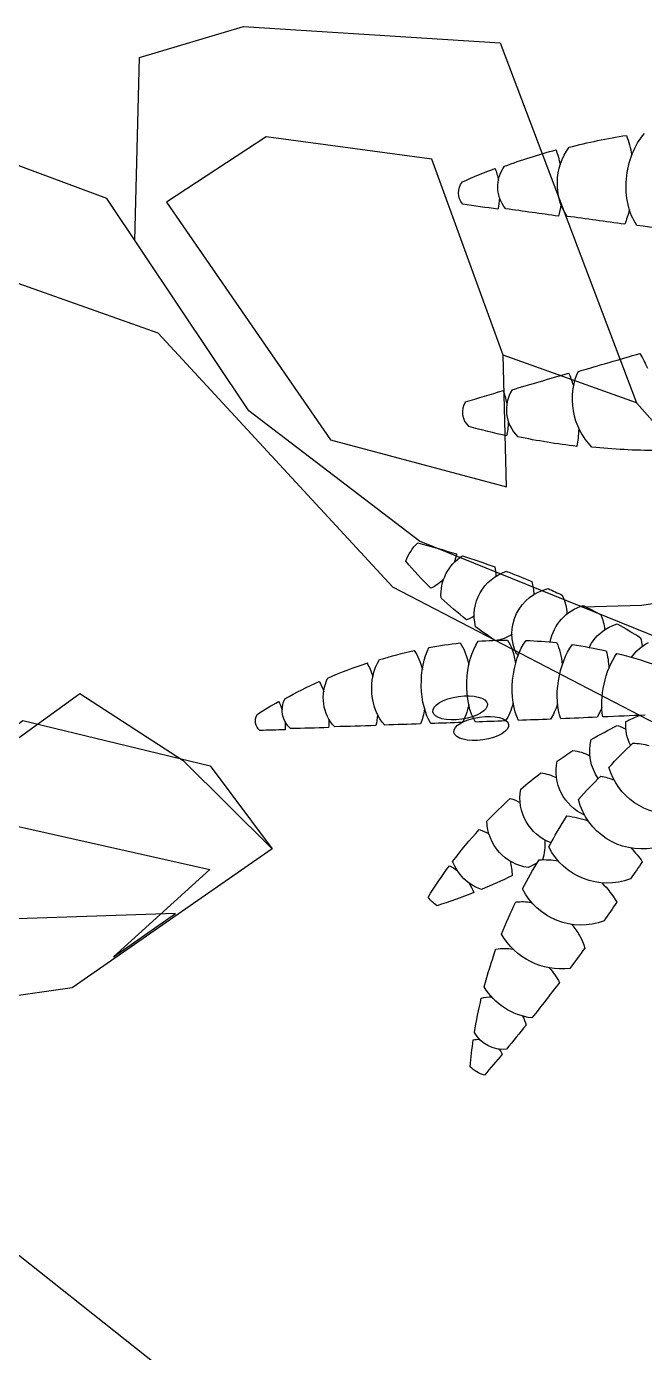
# Model space of a CAD drawing. Header units: millimetres. Extents: x -343543 to 400519, y -115663 to 104219.
# Drawn here: x -315249 to -315012, y 749 to 1256 of the extents above; entities that cross this region are included whole.
import ezdxf

# ---------------------------------------------------------------- set-up
doc = ezdxf.new("R2010")
doc.units = ezdxf.units.MM
doc.layers.get('0').update_dxf_attribs({"color": 231, "lineweight": 0})
doc.layers.add('A-PATT', color=252, linetype='Continuous', lineweight=9)
doc.layers.add('A-SYMBOLS', color=10, linetype='Continuous', lineweight=13)
doc.layers.add('XREF MAT BANG NOI THAT$0$FF-Plants', color=8, linetype='Continuous')

# ---------------------------------------------------------------- blocks, each defined once
blk = doc.blocks.new('XREF MAT BANG NOI THAT$0$YLD.Studio-03-186')
at = {"layer": 'XREF MAT BANG NOI THAT$0$FF-Plants', "color": 8}
for p, q in [((-75.84, 382.14), (-35.99, 394.04)), ((-35.99, 394.04), (62.39, 387.82)), ((62.39, 387.82), (114.56, 249.86)), ((-77.57, 312.08), (-75.84, 382.14)), ((-88.34, 328.18), (-177.77, 361.3)), ((-27.36, 351.8), (-65.55, 326.74)), ((36.17, 343.21), (-27.36, 351.8)), ((63.46, 268.22), (36.17, 343.21)), ((-33.98, 246.9), (-88.34, 328.18)), ((-65.55, 326.74), (-2.66, 235.77)), ((-68.72, 276.57), (-194.04, 321.12)), ((21.24, 179.31), (-68.72, 276.57)), ((-68.72, 276.57), (-68.72, 276.57)), ((64.85, 217.77), (63.46, 268.22)), ((114.56, 249.86), (63.46, 268.22)), ((114.56, 249.86), (148.37, 211.86)), ((31.5, 196.98), (-33.98, 246.9)), ((-2.66, 235.77), (64.85, 217.77)), ((205.52, 126.46), (31.5, 196.98)), ((171.89, 101.11), (21.24, 179.31)), ((135.39, 175.25), (116.68, 172.32)), ((116.68, 172.32), (94.01, 171.69)), ((-231.55, 10.15), (-38.51, -142.73))]:
    blk.add_line(p, q, dxfattribs=at)
blk = doc.blocks.new('XREF MAT BANG NOI THAT$0$YLD.Studio-05-32')
at = {"layer": 'XREF MAT BANG NOI THAT$0$FF-Plants', "color": 8}
for p, q in [((31.22, 53.43), (92.79, 97.72)), ((92.79, 97.72), (132.3, 72.09)), ((20.65, 49.77), (70.85, 87.38)), ((70.85, 87.38), (142.68, 70.04)), ((132.3, 72.09), (166.47, 38.23)), ((142.68, 70.04), (166.47, 38.23)), ((19.22, 9.76), (31.22, 53.43)), ((0, 0), (20.65, 49.77)), ((68.06, 47.09), (142.6, 30.32)), ((166.47, 38.23), (89.77, -14.94)), ((142.6, 30.32), (105.7, -3.05)), ((129.4, 13.56), (19.22, 9.76)), ((105.7, -3.05), (129.4, 13.56)), ((44.58, -21.49), (0, 0)), ((89.77, -14.94), (44.58, -21.49))]:
    blk.add_line(p, q, dxfattribs=at)
blk = doc.blocks.new('XREF MAT BANG NOI THAT$0$YLD.Studio-03-28')
at = {"layer": 'XREF MAT BANG NOI THAT$0$FF-Plants', "color": 8}
for centre, major_axis, ratio, start_param, end_param in [((126.93, 295.28), (154.05, 93.06), 1, 2.093129, 2.150944), ((-28.11, 370.05), (12.47, 1.38), 1, 1.147291, 1.658613), ((-720.71, 297.44), (696.05, 87.86), 1, -0.019775, -0.004764), ((-30.78, 359.39), (11.92, 3.92), 1, 0.563286, 1.731811), ((-28.13, 380.65), (7.38, 7.38), 1, 3.163446, 3.394357), ((-28.13, 380.65), (7.38, 7.38), 1, 4.211477, 4.434646), ((126.93, 295.28), (179.26, 16.06), 1, 2.620889, 2.695191), ((-720.71, 297.44), (-27.98, 701.02), 1, -1.525383, -1.508416), ((-32.66, 330.92), (24.34, 7.22), 1, 0.822084, 1.709786), ((-31.22, 367.37), (9.85, 9.85), 1, 3.076455, 3.363905), ((-31.22, 367.37), (9.85, 9.85), 1, 4.411154, 4.681391), ((126.93, 295.28), (161.17, 80.1), 1, 2.34786, 2.432422), ((-720.71, 297.44), (216.65, 667.29), 1, -1.201138, -1.176629), ((97.05, 330.83), (176.44, 17.96), 1, 3.00218, 3.084607), ((-74.88, 320.05), (12.94, 12.94), 1, 0.82062, 1.078808), ((-251.37, 199.89), (-213.13, 68.28), 1, 4.051837, 4.11859), ((-37.22, 309.64), (25.59, 7.36), 1, 0.581757, 1.74589), ((-31.83, 357.06), (23.56, 1.4), 1, 3.924663, 4.201909), ((-31.83, 357.06), (22.43, 7.35), 1, 4.620625, 4.910204), ((126.93, 295.28), (107.29, 144.5), 1, 1.995112, 2.070246), ((-69.5, 305.96), (17.74, 4.46), 1, 1.070558, 1.93711), ((-77.5, 341.06), (12.94, 12.94), 1, 4.331164, 4.559334), ((-720.71, 297.44), (-15.94, 701.4), 1, -1.561174, -1.547304), ((-167.93, 314.89), (-4.41, 4.15), 0.874189, -0.631907, 0.605204), ((-3805.39, -4820.75), (3697.77, 5097.06), 1, 0.010517, 0.012058), ((-77.5, 341.06), (12.94, 12.94), 1, 3.782735, 3.970709), ((97.05, 330.83), (174.08, 33.9), 1, 3.005163, 3.095157), ((-251.37, 199.89), (198.1, 104.13), 1, 0.044622, 0.102098), ((-39.65, 292.82), (24.2, 6.68), 1, 0.349234, 1.81552), ((-35.33, 339.62), (17.75, 17.75), 1, 3.237126, 3.475194), ((-35.33, 339.62), (24.87, 3.43), 1, -1.440259, -1.02539), ((-17.16, 382.24), (160.18, 56.52), 1, 3.202232, 3.258797), ((-167.93, 314.89), (7.33, 7.53), 0.490947, -1.435337, -1.122828), ((-158.94, 303.71), (-1.27, 9.62), 0.959793, -0.027203, 1.298202), ((-3804.47, -4821.9), (-5351.81, 3318.39), 1, 4.647902, 4.650212), ((-62.76, 290.25), (17.63, 4.89), 1, 0.843157, 2.259346), ((-73.48, 322.67), (12.94, 12.94), 1, 4.614517, 4.925034), ((126.93, 295.28), (127.26, 127.26), 1, 2.248166, 2.319436), ((-167.93, 314.89), (7.33, 7.53), 0.490947, 4.036545, 4.390012), ((-16.24, 381.09), (-165.27, 39.2), 1, 0.696456, 0.783287), ((-158.94, 303.71), (11.45, 11.76), 0.490947, -1.242361, -1.031338), ((-73.48, 322.67), (12.94, 12.94), 1, 3.653835, 3.878467), ((-251.37, 199.89), (-106.67, 196.75), 1, 4.695684, 4.712949), ((-720.71, 297.44), (4.17, 701.56), 1, -1.563026, -1.550692), ((-146.73, 290.5), (8.37, 11.22), 0.800189, 0.718999, 2.201301), ((-3803.62, -4822.84), (-5285.14, 3423.57), 1, 4.664988, 4.667502), ((97.05, 330.83), (-24.91, 175.59), 1, 1.600203, 1.670446), ((-69.5, 305.96), (18.03, 3.11), 1, -0.858259, -0.431968), ((-33.47, 327.58), (-31.96, 4.13), 1, 1.051212, 1.280295), ((-40.21, 273.86), (24.18, 6.74), 1, 0.34663, 1.812916), ((-57.01, 276.13), (17.51, 5.3), 1, 1.041301, 2.442574), ((126.37, 276.32), (160.28, 81.86), 1, 2.561375, 2.637785), ((-33.47, 327.58), (30.91, 9.1), 1, 4.595233, 4.887164), ((-158.94, 303.71), (11.45, 11.76), 0.490947, 4.082683, 4.366363), ((-133.26, 277.48), (9.71, 13.37), 0.671515, 0.638476, 2.368728), ((-146.73, 290.5), (12.65, 14.6), 0.490947, -1.176481, -0.937354), ((-3802.7, -4823.64), (3748.2, 5060.09), 1, 0.012815, 0.015), ((-15.39, 380.15), (163.44, 46.24), 1, 3.430249, 3.524537), ((-69.5, 305.96), (12.94, 12.94), 1, 3.610658, 3.836879), ((-721.27, 278.48), (6.11, 701.55), 1, -1.559332, -1.54792), ((-120.03, 266.01), (10.87, 15.97), 0.490947, 0.678699, 2.38936), ((-133.26, 277.48), (11.78, 15.31), 0.490947, -1.152148, -0.795463), ((-110.5, 270.5), (-7.85, 7.1), 0.416275, 3.141593, 9.424778), ((-3802.7, -4823.64), (3746.64, 5061.25), 1, 0.009963, 0.011888), ((-99.39, 272.52), (-7.85, 7.1), 0.416275, 3.141593, 9.424778), ((97.05, 330.83), (-125.41, 125.41), 1, 1.0565, 1.112329), ((-51.24, 259.94), (17.6, 4.98), 1, 1.11615, 2.491989), ((-34.83, 318.83), (38.3, 15.42), 1, 3.860214, 4.06393), ((-36.53, 255.61), (24.13, 6.93), 1, 0.525946, 2.02247), ((-34.83, 318.83), (39.33, 12.58), 1, 4.615045, 4.778236), ((-146.73, 290.5), (12.65, 14.6), 0.490947, 3.989504, 4.318421), ((-120.03, 266.01), (10.87, 15.97), 0.490947, -1.152148, -0.707001), ((125, 298.86), (169.97, 59.18), 1, 2.943454, 3.012207), ((-14.47, 379.35), (-167.56, 27.83), 1, 0.84524, 0.926651), ((-106.15, 255.33), (9.92, 16.57), 0.490947, 0.603982, 2.465473), ((-3802.7, -4823.64), (-5699.58, 2677.37), 1, 4.521646, 4.52347), ((-62.76, 290.25), (18.23, 1.57), 1, 4.16472, 4.507719), ((-133.26, 277.48), (11.78, 15.31), 0.490947, 3.847362, 4.32554), ((-106.15, 255.33), (9.92, 16.57), 0.490947, -1.152148, -0.692206), ((97.05, 330.83), (165.49, 63.78), 1, 3.144178, 3.184993), ((-34.53, 238.25), (24.11, 6.98), 1, 0.623023, 1.976347), ((-91.67, 245.47), (8.94, 17.12), 0.490947, 0.614903, 2.459294), ((-3802.7, -4823.64), (-5360.71, 3303.99), 1, 4.632097, 4.634029), ((-57.01, 276.13), (12.94, 12.94), 1, 3.443401, 3.816748), ((-44.88, 246.33), (17.75, 4.44), 1, 1.692739, 2.549569), ((-41.03, 285.06), (17.75, 17.75), 1, 3.51061, 3.720912), ((-14.47, 379.35), (-155.63, 68.05), 1, 1.208042, 1.278992), ((-120.03, 266.01), (10.87, 15.97), 0.490947, 3.753714, 4.32554), ((-91.67, 245.47), (8.94, 17.12), 0.490947, -1.152148, -0.763559), ((127.6, 283.85), (176.15, 36.91), 1, 3.081133, 3.153915), ((-76.64, 236.47), (7.93, 17.61), 0.490947, 0.701694, 2.380415), ((-3802.7, -4823.64), (-5126.91, 3656.28), 1, 4.696406, 4.698617), ((97.05, 330.83), (166.05, 62.3), 1, 3.239772, 3.303996), ((-14.47, 379.35), (138.98, 97.66), 1, 3.437173, 3.503321), ((-106.15, 255.33), (9.92, 16.57), 0.490947, 3.728869, 4.32554), ((-76.64, 236.47), (7.93, 17.61), 0.490947, -1.152148, -0.911655), ((-39.12, 230.15), (17.91, 3.74), 1, 1.89308, 2.40635), ((-35.43, 264.12), (-23.07, 1.39), 1, 1.051839, 1.328745), ((-114.8, 77.71), (158.16, 43.13), 1, 1.492263, 1.578396), ((-160.74, 229.8), (12.57, 12.57), 1, 5.680202, 6.026293), ((-125.98, 228.84), (17.08, 4.94), 1, 2.204083, 3.274454), ((-114.8, 77.71), (161.68, 27.08), 1, 1.480864, 1.559591), ((-111.01, 228.25), (17.08, 4.93), 1, 2.024853, 3.533691), ((-141.91, 231.11), (12.57, 12.57), 1, 5.915152, 6.098959), ((-114.8, 77.71), (-163.94, 0.05), 1, 4.705661, 4.762338), ((-125.98, 228.84), (-12.57, 12.57), 1, 4.344355, 4.730658), ((-95.08, 225.98), (17.1, 4.88), 1, 1.825605, 3.619336), ((-114.8, 77.71), (-163.91, 2.86), 0.999998, 4.659635, 4.664546), ((-61.12, 228.36), (6.89, 18.04), 0.490947, 0.844988, 2.249936), ((-3802.7, -4823.64), (3939.99, 4912.23), 1, 0.037597, 0.040172), ((-51.24, 259.94), (12.94, 12.94), 1, 3.621671, 3.816748), ((97.05, 330.83), (-101.46, 145.46), 1, 1.503452, 1.53593), ((-141.91, 231.11), (17.04, 5.05), 1, 2.602097, 3.077178), ((-14.47, 379.35), (-169.58, 9.68), 1, 1.073324, 1.14211), ((-91.67, 245.47), (8.94, 17.12), 0.490947, 3.785606, 4.32554), ((-79.67, 223.11), (17.07, 4.96), 1, 2.442404, 3.561484), ((-55.75, 518.68), (-309.33, 1.14), 1, 1.233335, 1.283195), ((-160.74, 229.8), (12.57, 12.57), 1, 5.066836, 5.260238), ((-14.47, 379.35), (161.01, 54.1), 1, 3.938294, 4.015798), ((-64.79, 221.43), (17.1, 4.87), 1, 2.737371, 3.549404), ((-76.64, 236.47), (7.93, 17.61), 0.490947, 3.914322, 4.32554), ((-55.75, 518.68), (304.85, 52.5), 1, 4.258408, 4.300752), ((-141.91, 231.11), (12.57, 12.57), 1, 4.691759, 4.895835), ((-125.98, 228.84), (-12.57, 12.57), 1, 3.037108, 3.325039), ((-14.47, 379.35), (168.73, 19.57), 1, 4.249273, 4.338395), ((-55.75, 518.68), (218.73, 218.73), 1, 3.701511, 3.734949), ((-55.75, 518.68), (86.22, 297.08), 1, 3.254285, 3.273493), ((-111.01, 228.25), (17.18, 4.57), 1, -1.309181, -0.889153), ((-95.08, 225.98), (12.57, 12.57), 1, 4.474951, 4.815659), ((-49.05, 218.03), (12.57, 12.57), 1, 2.371043, 2.858653), ((-55.75, 518.68), (-309.08, 12.59), 1, 1.49001, 1.514148), ((-55.75, 518.68), (72.56, 300.7), 1, 3.304557, 3.338343), ((-79.67, 223.11), (12.57, 12.57), 1, 4.633718, 4.82376), ((-252.68, -71.77), (187.37, 187.37), 1, 0.403099, 0.459664), ((7404.17, 6422.59), (-6352.26, 7493.3), 1, 1.55729, 1.558831), ((-250.78, -73.07), (261.79, 41), 1, 0.939147, 1.025978), ((7406.07, 6421.3), (7719.22, 6075.73), 1, 3.166088, 3.168398), ((-249.22, -74.28), (240.39, 111.48), 1, 0.552036, 0.646324), ((7407.63, 6420.08), (8439.57, 5027.37), 1, 3.298149, 3.300663), ((-214.12, 102.47), (-7.06, 4.74), 0.874189, -0.631907, 0.605204), ((-4076.43, -7844.51), (-8058.88, 3635.95), 1, 4.682984, 4.684525), ((-20.7, 230.29), (-231.06, 59.01), 1, 0.81374, 0.870305), ((-199.1, 89.05), (-3.96, 13.04), 0.959793, -0.027203, 1.298202), ((-214.12, 102.47), (8.43, 12.11), 0.490947, -1.435337, -1.122828), ((-4074.9, -7845.89), (4068.89, 7849.19), 1, 0.022593, 0.024903), ((-214.12, 102.47), (8.43, 12.11), 0.490947, 4.036545, 4.390012), ((-179.16, 73.54), (9.02, 17.45), 0.800189, 0.718999, 2.201301), ((-199.1, 89.05), (13.17, 18.92), 0.490947, -1.242361, -1.031338), ((-4073.5, -7847), (4073.7, 7846.7), 1, 0.020515, 0.023029), ((-19.16, 228.9), (226.43, 74.85), 1, 3.449787, 3.536618), ((-179.16, 73.54), (14.17, 23.12), 0.490947, -1.176481, -0.937354), ((-199.1, 89.05), (13.17, 18.92), 0.490947, 4.082683, 4.366363), ((-157.53, 58.59), (10.38, 20.74), 0.671515, 0.638476, 2.368728), ((-4072.05, -7847.89), (4291.59, 7729.68), 1, 0.045968, 0.048152), ((-17.77, 227.8), (219.55, 93.13), 1, 3.468642, 3.56293), ((-179.16, 73.54), (14.17, 23.12), 0.490947, 3.989504, 4.318421)]:
    blk.add_ellipse(centre, major_axis=major_axis, ratio=ratio, start_param=start_param, end_param=end_param, dxfattribs=at)
at = {"layer": 'XREF MAT BANG NOI THAT$0$FF-Plants', "color": 8, "extrusion": (0, 0, -1)}
for centre, major_axis, ratio, start_param, end_param in [((-165.32, 170.56), (-6.97, 6.38), 0.874189, -0.631907, 0.605204), ((-165.32, 170.56), (10.87, 12.27), 0.490947, 0.894952, 1.248419), ((-146.89, 157.86), (-15.12, 0.86), 0.959793, -0.027203, 1.298202), ((-165.32, 170.56), (10.87, 12.27), 0.490947, 1.706256, 2.018765), ((-124.93, 140.4), (16.48, 14.31), 0.800189, 3.860592, 5.342894), ((-146.89, 157.86), (16.98, 19.18), 0.490947, 0.941091, 1.224771), ((-146.89, 157.86), (16.98, 19.18), 0.490947, 1.899231, 2.110255), ((-124.93, 140.4), (21.25, 21.36), 0.490947, 1.965112, 2.204238)]:
    blk.add_ellipse(centre, major_axis=major_axis, ratio=ratio, start_param=start_param, end_param=end_param, dxfattribs=at)
blk = doc.blocks.new('XREF MAT BANG NOI THAT')
at = {"color": 8, "xscale": -0.9999999999999997, "rotation": 146.0580917890221}
blk.add_blockref('XREF MAT BANG NOI THAT$0$YLD.Studio-03-28', (23723.59, 1158.18), dxfattribs=at)
at = {"color": 8}
for name, p in [('XREF MAT BANG NOI THAT$0$YLD.Studio-03-186', (23433.85, 862.37)), ('XREF MAT BANG NOI THAT$0$YLD.Studio-05-32', (23242.41, 903.2))]:
    blk.add_blockref(name, p, dxfattribs=at)
blk = doc.blocks.new('01.Xref _MB T1')
at = {"layer": 'A-PATT', "color": 8}
blk.add_blockref('XREF MAT BANG NOI THAT', (0, 0), dxfattribs=at)

msp = doc.modelspace()

# ---------------------------------------------------------------- block references
at = {"layer": 'A-SYMBOLS'}
msp.add_blockref('01.Xref _MB T1', (-338563.48, 0), dxfattribs=at)

doc.saveas('drawing.dxf')
